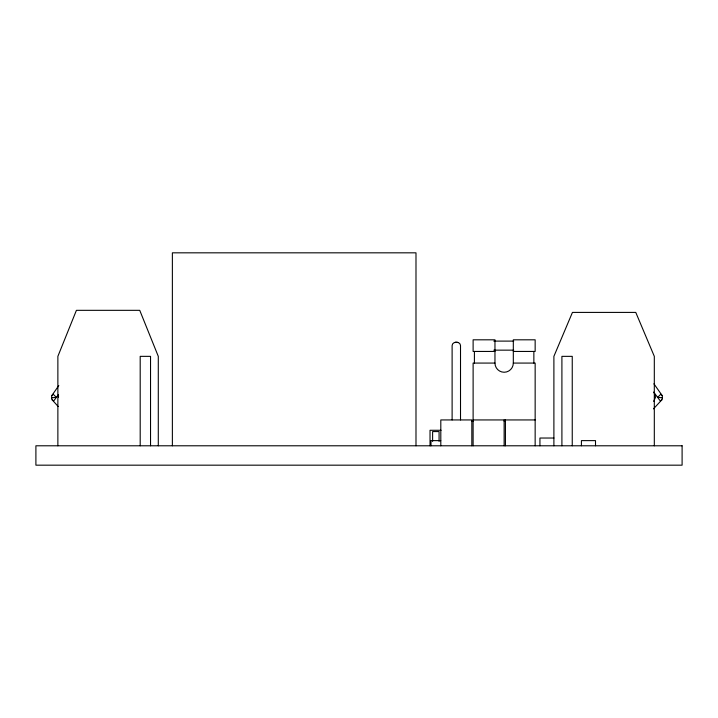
<?xml version="1.0" encoding="UTF-8"?>
<svg xmlns="http://www.w3.org/2000/svg" width="718" height="718" viewBox="0 0 718 718"><rect width="100%" height="100%" fill="white"/><g stroke="black" fill="none" stroke-linecap="round" stroke-linejoin="round"><path stroke-width="1.08" d="M58.454 397.233L58.535 395.708M58.203 406.532L52.145 399.818A6.48 6.399 36.9 0 1 51.633 397.763A6.48 6.399 -45 0 1 51.84 395.573L58.795 385.539M653.91 383.798L662.175 395.573A6.48 6.399 45 0 1 662.373 397.763A6.48 6.399 -36.9 0 1 661.87 399.818L653.461 408.883M58.373 394.712L53.679 400.976L52.145 399.818M653.676 401.353L655.552 397.233L654.277 392.899M51.84 395.573L53.204 394.218L56.372 397.386L51.633 397.763M661.87 399.818L660.327 400.976L653.631 392.037M460.516 419.94L460.516 345.627C460.48 341.104 452.152 341.104 452.116 345.627L452.116 419.94M454.718 342.459L457.285 342.396M493.796 341.104L513.729 341.104M493.796 350.151L513.729 350.151M494.962 351.443L473.117 351.443L473.117 339.811L494.962 339.811L494.962 363.075A9.172 9.172 0 0 0 504.135 372.247A9.172 9.172 0 0 0 513.316 363.075L513.316 339.811L535.152 339.811L535.152 351.443L513.316 351.443M494.962 363.075L473.117 363.075L473.117 445.788M513.316 363.075L535.152 363.075L535.152 445.788M473.117 419.94L535.152 419.94M471.825 421.233L473.117 421.233M504.135 421.233L505.427 421.233M441.076 430.279L430.028 430.279L430.028 445.788M553.937 438.034L539.936 438.034L539.936 445.788M440.735 440.619L430.988 440.619L430.988 445.788M455.347 342.396L457.913 342.459M662.373 397.763L657.643 397.386L660.811 394.218L662.175 395.573M654.313 445.788L654.313 356.352L635.771 312.411L572.443 312.411L553.892 356.352L553.892 445.788M595.509 445.788L595.509 440.619L581.418 440.619L581.418 445.788M572.246 445.788L572.246 356.352L561.907 356.352L561.907 445.788M533.86 351.443L533.86 363.075M505.427 419.94L505.427 445.788M504.135 419.94L504.135 445.788M474.41 351.443L474.41 363.075M471.825 445.788L471.825 419.94L440.807 419.94L440.807 445.788M439.075 441.373L439.075 431.572L432.613 431.572L432.613 441.373M415.991 445.788L415.991 252.826L172.374 252.826L172.374 445.788M158.292 445.788L158.292 356.352L139.741 310.329L76.413 310.329L57.871 356.352L57.871 445.788M150.538 445.788L150.538 356.352L140.198 356.352L140.198 445.788M682.1 445.788L35.9 445.788L35.9 465.174L682.1 465.174L682.1 445.788"/></g></svg>
